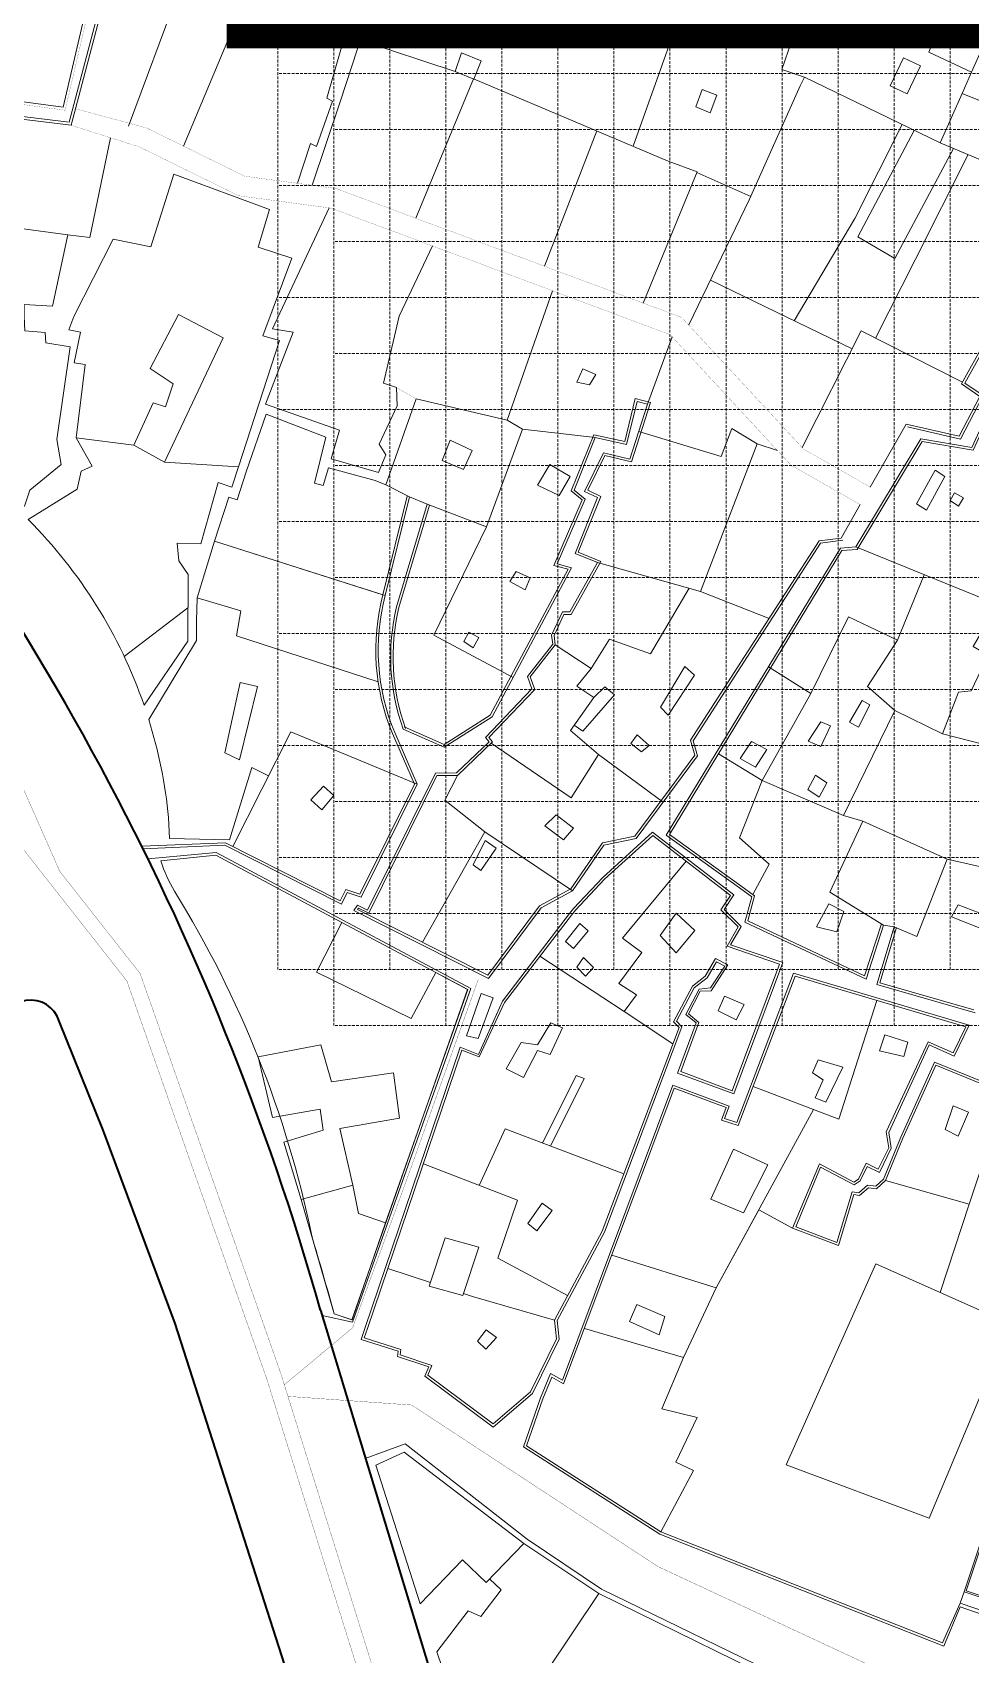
# Model space of a CAD drawing. Header units: millimetres. Extents: x 4203764 to 12476749, y 34048 to 3000914.
# Drawn here: x 11770686 to 11854375, y 2065318 to 2210146 of the extents above; entities that cross this region are included whole.
import ezdxf

# ---------------------------------------------------------------- set-up
doc = ezdxf.new("R2010")
doc.units = ezdxf.units.MM
doc.header["$MEASUREMENT"] = 0
doc.linetypes.add('DASHED', pattern=[0.75, 0.5, -0.25])
for name, color, linetype, lineweight in [('2', 240, 'Continuous', 25), ('4', 1, 'Continuous', 35), ('building property', 253, 'Continuous', 15), ('open space', 94, 'Continuous', 5), ('road netwrk', 1, 'Continuous', 35), ('streets', 254, 'Continuous', 9)]:
    doc.layers.add(name, color=color, linetype=linetype, lineweight=lineweight)

# ---------------------------------------------------------------- blocks, each defined once
blk = doc.blocks.new('GRID')
at = {"layer": 'building property', "color": 253, "linetype": 'DASHED', "lineweight": 15, "ltscale": 500}
for p, q in [((12611403, 2126471), (12611403, 2336721)), ((12621403, 2126471), (12621403, 2336721)), ((12631403, 2126471), (12631403, 2336721)), ((12641403, 2126471), (12641403, 2336721)), ((12651403, 2126471), (12651403, 2336721)), ((12661403, 2126471), (12661403, 2336721)), ((12671403, 2126471), (12671403, 2336721)), ((12616403, 2121471), (12616403, 2331721)), ((12626403, 2121471), (12626403, 2331721)), ((12636403, 2121471), (12636403, 2331721)), ((12646403, 2121471), (12646403, 2331721)), ((12656403, 2121471), (12656403, 2331721)), ((12666403, 2121471), (12666403, 2331721)), ((13056903, 2206471), (12611403, 2206471)), ((13061903, 2201471), (12616403, 2201471)), ((13056903, 2196471), (12611403, 2196471)), ((13061903, 2191471), (12616403, 2191471)), ((13056903, 2186471), (12611403, 2186471)), ((13061903, 2181471), (12616403, 2181471)), ((13056903, 2176471), (12611403, 2176471)), ((13061903, 2171471), (12616403, 2171471)), ((13056903, 2166471), (12611403, 2166471)), ((13061903, 2161471), (12616403, 2161471)), ((13056903, 2156471), (12611403, 2156471)), ((13061903, 2151471), (12616403, 2151471)), ((13056903, 2146471), (12611403, 2146471)), ((13061903, 2141471), (12616403, 2141471)), ((13056903, 2136471), (12611403, 2136471)), ((13061903, 2131471), (12616403, 2131471)), ((13056903, 2126471), (12611403, 2126471)), ((13061903, 2121471), (12616403, 2121471))]:
    blk.add_line(p, q, dxfattribs=at)

msp = doc.modelspace()

# ---------------------------------------------------------------- linework, layer by layer
at = {"layer": '2', "const_width": 23.31871}
for points in [[(11762736.41293, 2158787.71565), (11773126.06439, 2135238.18896), (11780297.18159, 2126115.00511), (11792861.28989, 2090350.50228), (11806033.43269, 2048202.10704), (11814888.92769, 2032877.92803)], [(11793157.20174, 2089403.63965), (11799241.64559, 2094486.42415), (11804127.21918, 2107869.7402), (11810455.07073, 2125595.61604)], [(11793480.62484, 2088368.74618), (11804517.09724, 2087595.4793), (11826504.95018, 2073164.73233), (11858280.66024, 2058344.21718)]]:
    msp.add_lwpolyline(points, dxfattribs=at)
at = {"layer": '4', "lineweight": 30, "const_width": 2852.91097}
msp.add_lwpolyline([(11789423.9766, 2210167.61517), (11908223.9766, 2210167.61517), (11908223.9766, 2378367.61517), (11789423.9766, 2378367.61517), (11789423.9766, 2210167.61517)], dxfattribs=at)
at = {"layer": '4', "const_width": 23.31871}
msp.add_lwpolyline([(11768918.53114, 2138423.69589), (11779107.04814, 2125461.73877), (11791589.86186, 2089928.64592), (11804799.37268, 2047660.68001), (11813729.25343, 2032207.77861)], dxfattribs=at)
at = {"layer": 'building property'}
for p, q in [((11843802.10689, 2181910.71685), (11831162.39453, 2188022.89612)), ((11833885.94976, 2133941.94684), (11835108.34357, 2133058.07954)), ((11835108.34357, 2133058.07954), (11834495.09358, 2130827.17888)), ((11834495.09358, 2130827.17888), (11844922.026, 2125920.57352)), ((11844922.026, 2125920.57352), (11846435.44767, 2130552.34658)), ((11847771.61399, 2130218.35958), (11846280.29261, 2125290.23419)), ((11838723.28987, 2125889.58131), (11833658.61144, 2112557.3601)), ((11853941.96423, 2121370.91819), (11838723.28987, 2125889.58131)), ((11846280.29261, 2125290.23419), (11854659.87357, 2122871.46987)), ((11852821.91142, 2119029.81878), (11853941.96423, 2121370.91819)), ((11846852.27204, 2111974.37931), (11850589.05557, 2120031.42194)), ((11850589.05557, 2120031.42194), (11852821.91142, 2119029.81878)), ((11851268.01286, 2117927.39488), (11848347.13489, 2111418.28879)), ((11857533.37792, 2115392.14163), (11851268.01286, 2117927.39488)), ((11827949.44012, 2115872.74566), (11818074.48771, 2089486.28153)), ((11832565.129, 2114152.8992), (11827949.44012, 2115872.74566)), ((11854265.6145, 2105527.63476), (11857533.37792, 2115392.14163)), ((11832146.23358, 2113028.67619), (11832565.129, 2114152.8992)), ((11833658.61144, 2112557.3601), (11832146.23358, 2113028.67619)), ((11847076.88585, 2110556.20153), (11846852.27204, 2111974.37931)), ((11846147.70963, 2108664.53364), (11847076.88585, 2110556.20153)), ((11848347.13489, 2111418.28879), (11846800.55484, 2107635.57916)), ((11838491.80608, 2103375.96795), (11840888.90454, 2109142.52342)), ((11840888.90454, 2109142.52342), (11843968.25661, 2107499.24489)), ((11844367.24393, 2107770.13299), (11845067.25213, 2109195.24806)), ((11845067.25213, 2109195.24806), (11846147.70963, 2108664.53364)), ((11843968.25661, 2107499.24489), (11844367.24393, 2107770.13299)), ((11846800.55484, 2107635.57916), (11845985.3811, 2106896.18574)), ((11854265.6145, 2105527.63476), (11846800.55484, 2107635.57916)), ((11843956.21342, 2106388.78761), (11842600.81552, 2101829.37191)), ((11844463.97876, 2106313.61173), (11843956.21342, 2106388.78761)), ((11845261.55478, 2106988.18181), (11844463.97876, 2106313.61173)), ((11845985.3811, 2106896.18574), (11845261.55478, 2106988.18181)), ((11799196.13505, 2095194.2399), (11802192.66591, 2103876.92316)), ((11842600.81552, 2101829.37191), (11838491.80608, 2103375.96795)), ((11817024.25712, 2090085.04359), (11816229.16474, 2088164.054)), ((11818074.48771, 2089486.28153), (11817024.25712, 2090085.04359)), ((11816229.16474, 2088164.054), (11814771.23208, 2083945.12469)), ((11814771.23208, 2083945.12469), (11826754.68868, 2076276.5564)), ((11826754.68868, 2076276.5564), (11851873.29551, 2066363.27089)), ((11851873.29551, 2066363.27089), (11853459.02544, 2069904.17313))]:
    msp.add_line(p, q, dxfattribs=at)
at = {"layer": 'building property', "lineweight": 35, "const_width": 14.26455}
for points in [[(11767088.35604, 2263972.86326), (11790549.79872, 2261761.59698), (11788018.52003, 2247396.82404), (11787964.83795, 2247165.6634), (11781614.01571, 2247826.18736), (11782013.8872, 2254622.61441), (11782039.91561, 2255364.43586), (11781318.57256, 2255426.4307), (11780817.47358, 2246909.48775), (11785296.29974, 2246580.67549), (11785177.81039, 2244815.01164), (11784948.37325, 2242219.03684), (11783565.82088, 2242371.91408), (11783106.33501, 2238965.71628), (11780746.60719, 2239128.08809), (11779195.74852, 2227198.8511), (11773601.40032, 2203201.44006), (11756922.58074, 2205426.76718), (11754491.84639, 2193659.52122), (11755361.95608, 2193482.61401), (11752830.23617, 2180795.70112)], [(11774536.65154, 2203332.05801), (11780850.95988, 2201624.03991), (11789614.28793, 2197310.79644), (11797787.51069, 2196209.53613), (11828605.49463, 2184700.5744), (11839481.25903, 2172946.70607), (11845428.48262, 2169551.97617)], [(11774141.23938, 2201853.28422), (11780212.57649, 2199932.0318)], [(11789082.88939, 2195566.1312), (11780212.57649, 2199932.0318)], [(11789082.88939, 2195566.1312), (11797346.98865, 2194452.62619), (11827574.91394, 2183164.02159), (11838348.27481, 2171520.82479), (11844536.16253, 2167988.72159)], [(11803170.20669, 2178435.96351), (11804907.98591, 2177429.22705)]]:
    msp.add_lwpolyline(points, dxfattribs=at)
at = {"layer": 'building property'}
for points in [[(11766401.87538, 2253083.09289), (11767313.23288, 2263703.21232), (11790267.49113, 2261516.40753), (11787824.96135, 2247655.27644), (11787793.1537, 2247431.96106), (11781874.57435, 2248047.52915), (11782282.81006, 2255591.5801), (11781086.80101, 2255694.36947), (11780556.48712, 2246680.87445), (11785033.30363, 2246352.20973), (11784931.43133, 2244834.16416), (11784724.46275, 2242492.41064), (11783353.18328, 2242644.04137), (11782892.38719, 2239228.13078), (11780531.54431, 2239390.57932), (11778952.29233, 2227242.94048), (11773411.68396, 2203476.05075), (11756727.13872, 2205702.14181), (11754199.70147, 2193466.75472), (11755071.44201, 2193289.51593), (11753407.44292, 2184950.91129)], [(11754486.35315, 2184735.61081), (11756364.87567, 2194149.23177), (11755742.46814, 2194275.77718), (11757648.71033, 2203857.59844), (11774141.23938, 2201853.28422), (11780792.23148, 2227145.51554), (11782174.34535, 2238039.07467), (11783962.12628, 2237916.05827), (11784416.37124, 2241283.4049), (11785844.01525, 2241125.54161), (11786162.65698, 2244730.82503), (11786282.59796, 2246207.47372), (11789012.03435, 2245832.45368)], [(11795636.32151, 2196499.38743), (11798134.26404, 2203960.09423), (11801745.68366, 2214980.39858)], [(11779260.06262, 2201774.96044), (11783672.5598, 2213710.43801), (11788975.34092, 2211493.58301)], [(11784167.00603, 2199991.9072), (11789964.36915, 2213859.36707)], [(11852757.21351, 2213741.94426), (11850657.23781, 2208371.69123), (11854470.19895, 2206605.36047), (11856841.39843, 2211919.5876)], [(11824017.04451, 2212314.92265), (11822691.92838, 2208877.83973), (11810814.57919, 2212319.86092)], [(11841519.07679, 2211240.5298), (11839250.49301, 2211839.87471), (11837542.68471, 2206851.98791), (11839575.43776, 2206155.99125), (11839190.02715, 2205380.42379), (11834657.34091, 2195250.28836), (11829229.63661, 2184026.0395)], [(11798939.27002, 2211226.73722), (11796948.40413, 2204273.25315), (11797439.21198, 2204010.33632), (11796031.68548, 2199969.06004), (11795478.42513, 2200228.38563), (11794332.26429, 2196675.09615)], [(11828097.91761, 2210681.406), (11824277.42007, 2199983.63941)], [(11854470.67199, 2206606.42064), (11853614.64301, 2204687.92645), (11857766.23008, 2203041.46394), (11861105.78716, 2210497.17995)], [(11808406.50803, 2206673.17879), (11799933.30553, 2209449.89791)], [(11851656.15002, 2200298.63882), (11861118.7394, 2196303.68248), (11866433.64351, 2208791.27033)], [(11808952.70198, 2208311.93291), (11808406.50803, 2206673.17879), (11810064.10385, 2205987.33594), (11810713.58993, 2207609.23744), (11808952.70198, 2208311.93291)], [(11804879.61911, 2193560.99155), (11810027.39737, 2206002.52353), (11827403.45324, 2198663.2744), (11829978.97455, 2197693.7222), (11825174.17497, 2185981.99913)], [(11839575.43776, 2206155.99125), (11850743.7696, 2200728.75007), (11851656.15002, 2200298.63882), (11853614.64301, 2204687.92645)], [(11830422.2244, 2205061.06451), (11829862.0543, 2203500.54593), (11831144.05528, 2202980.95409), (11831744.28184, 2204541.4885), (11830422.2244, 2205061.06451)], [(11848288.76602, 2201921.75693), (11844040.59414, 2193521.95816), (11838654.5133, 2184399.93607)], [(11849352.28876, 2201404.93898), (11844317.05315, 2191882.51484), (11847617.41646, 2189956.19901), (11852845.95148, 2199796.32336)], [(11766086.31042, 2193110.04447), (11773837.8917, 2192086.13548), (11775815.32853, 2191849.92318), (11777648.97294, 2200743.27476)], [(11821040.18653, 2201350.97292), (11816369.08909, 2189270.25435)], [(11854156.09471, 2199243.20151), (11849422.90811, 2189832.55057), (11845910.05579, 2182848.20159)], [(11789079.76379, 2171372.59711), (11792739.24213, 2182648.02389), (11791232.11728, 2183057.32503), (11793829.26435, 2189999.77279), (11790831.30543, 2190965.8644), (11791844.54214, 2194328.69874), (11783311.71921, 2197503.51727), (11781239.04262, 2191008.1328), (11777872.25797, 2191697.71347), (11774370.127, 2184791.92208), (11773915.55701, 2183588.88407), (11774962.53736, 2183399.21203), (11774392.58734, 2180642.73469), (11775391.9642, 2180500.56575), (11774585.58162, 2173942.2683), (11776004.33251, 2171410.57922), (11775027.17432, 2170985.84981), (11774687.87064, 2169373.20576), (11770312.21266, 2166655.67232)], [(11829961.70581, 2197651.62955), (11834769.29451, 2195500.49432)], [(11860777.94644, 2196466.17153), (11856240.14716, 2186948.91439), (11857686.53123, 2186142.08464), (11853570.85323, 2178764.00875), (11855213.99093, 2177654.93874), (11853375.35395, 2174097.07003), (11848635.7634, 2175170.80785), (11845428.48262, 2169551.97617)], [(11797166.24558, 2194476.97952), (11792102.98869, 2183692.71023), (11793956.10223, 2183377.51043), (11791472.91942, 2176967.63801), (11798087.63781, 2174629.2537), (11797321.46683, 2172066.36048)], [(11773837.8917, 2192086.13548), (11772478.98545, 2185707.68632), (11769942.52097, 2185844.86657), (11769942.93776, 2184790.17257), (11770013.48946, 2183492.30012), (11771821.84043, 2183350.449), (11771869.78196, 2182447.55912), (11774058.91963, 2182068.2508), (11772872.5203, 2173799.02748), (11773242.25262, 2171579.22502), (11770438.64847, 2169286.65793), (11769987.80256, 2167839.06479), (11768586.63073, 2167515.5774)], [(11801561.92109, 2170860.73482), (11802219.81607, 2172447.01685), (11801602.94928, 2173398.22822), (11803226.88996, 2176812.91408), (11803170.20669, 2178435.96351), (11801993.11591, 2178827.27291), (11803391.86553, 2184803.3907), (11806371.6663, 2191082.36453)], [(11817068.66, 2187087.57722), (11813041.62548, 2175535.55836), (11804907.98591, 2177429.22705), (11802220.87769, 2169760.55605)], [(11787696.52893, 2182881.25962), (11782479.31364, 2171766.39635), (11779739.50148, 2173304.00951), (11781450.01723, 2177065.94015), (11782562.95485, 2176724.44754), (11783246.9442, 2178776.31231), (11781191.99968, 2180143.2299), (11783706.46949, 2184962.90929), (11787696.52893, 2182881.25962)], [(11833885.94976, 2133941.94684), (11827522.3276, 2138543.24432), (11842897.007, 2163896.96611), (11844261.26586, 2163994.8209), (11850053.05429, 2173625.63472), (11854624.45152, 2172850.44759), (11857156.67162, 2178378.1913), (11855915.10467, 2178949.84447), (11859022.52235, 2184429.95744), (11860933.74155, 2183962.8378), (11858226.85355, 2177416.23799), (11859722.3519, 2176801.97769), (11862571.74405, 2183562.49485), (11875202.75385, 2180475.35927), (11872271.12341, 2167462.66135), (11865392.90669, 2169324.6306), (11863939.17677, 2163764.89682), (11862499.0668, 2163805.417), (11861655.26068, 2161716.47476), (11860082.21721, 2162336.93728), (11859311.0524, 2160216.52928), (11861114.74439, 2158994.09356), (11860694.72984, 2157481.7906)], [(11825556.59864, 2176951.18942), (11827744.76079, 2182980.46139)], [(11853664.47214, 2178931.8371), (11844607.76502, 2183505.92296), (11839347.72419, 2173091.02245)], [(11819782.40956, 2180121.80608), (11820934.91921, 2179618.813), (11820395.14222, 2178683.62784), (11819242.73205, 2178934.89484), (11819782.40956, 2180121.80608)], [(11799686.50369, 2131837.68966), (11799761.80726, 2131954.49459), (11800687.47234, 2131497.46196), (11806765.10501, 2143806.98209), (11808612.71876, 2143807.71222), (11811723.36296, 2146796.99019), (11811388.46592, 2147188.1578), (11815498.04362, 2151486.56281), (11815096.6101, 2152606.91769), (11817331.1774, 2155455.45365), (11817216.89081, 2156293.4672), (11818105.09122, 2158183.82983), (11818755.44361, 2158184.08684), (11821403.24804, 2162921.19276), (11819380.20486, 2163745.44371), (11821385.05717, 2168718.12718), (11820234.25691, 2169272.36546), (11821745.46828, 2172365.61698), (11824141.29698, 2171798.89275), (11825835.08748, 2177103.22975), (11824464.54844, 2177471.13439), (11823531.51131, 2173629.96308), (11820763.67911, 2174231.23725), (11818735.9037, 2169220.35498), (11819721.59355, 2168412.21324), (11817198.89952, 2162549.47068), (11818463.56522, 2162213.22143), (11811524.93589, 2149198.35752), (11807404.46049, 2146585.32299), (11803845.03811, 2148137.82079)], [(11797083.50312, 2171270.35594), (11796613.51024, 2169698.1983), (11795849.94128, 2169901.21395), (11796866.29783, 2174018.81515), (11791521.07787, 2176049.88797), (11789792.49552, 2171017.07146), (11789792.72482, 2171016.95708), (11788934.26952, 2168419.69391), (11788199.35087, 2168658.05123), (11786925.53405, 2164730.53706), (11802153.33742, 2159870.16434), (11804324.19721, 2168692.22329), (11802220.87769, 2169760.55605), (11801267.96196, 2170151.95589)], [(11813041.62548, 2175535.55836), (11814417.33002, 2174728.15705), (11811184.57651, 2166001.0718), (11805887.27622, 2168014.28777)], [(11774585.58162, 2173942.2683), (11779739.50148, 2173304.00951)], [(11814417.33002, 2174728.15705), (11820897.50442, 2173978.01402)], [(11824775.46631, 2174504.96653), (11832122.34935, 2172285.29054), (11833086.76658, 2174776.21307), (11835339.90711, 2173411.3222), (11830276.76105, 2160233.55845), (11821091.17426, 2162811.81592)], [(11807946.69744, 2173734.95387), (11809911.95294, 2172814.69674), (11809150.72317, 2171132.50594), (11807225.61504, 2171932.6458), (11807946.69744, 2173734.95387)], [(11837151.02363, 2172814.74146), (11835339.90711, 2173411.3222)], [(11782479.31364, 2171766.39635), (11789079.76379, 2171372.59711)], [(11789079.76379, 2171372.59711), (11788486.26963, 2169542.69766)], [(11801267.96196, 2170151.95589), (11797083.50312, 2171270.35594)], [(11797321.46683, 2172066.36048), (11801561.92109, 2170860.73482)], [(11816853.97445, 2171580.1247), (11818643.56771, 2170500.49254), (11817676.39628, 2168808.7052), (11815740.35059, 2169734.18695), (11816853.97445, 2171580.1247)], [(11851209.48206, 2171071.11622), (11852089.98501, 2170496.6891), (11850432.19512, 2167486.91051), (11849551.69594, 2168061.33949), (11851209.48206, 2171071.11622)], [(11788486.26963, 2169542.69766), (11787263.64018, 2169963.4268), (11785701.88518, 2164496.59656), (11783600.35955, 2164544.57082), (11783747.59388, 2162982.85543), (11784578.90536, 2161763.04717), (11784542.53486, 2155787.60223)], [(11802220.87769, 2169760.55605), (11804324.19721, 2168692.22329)], [(11804111.49956, 2168744.56218), (11801940.63976, 2159922.50323)], [(11852936.97278, 2169043.17801), (11853749.70847, 2168603.96475), (11853309.86451, 2167859.96272), (11852564.81968, 2168366.82398), (11852931.83185, 2169045.95624)], [(11844536.16253, 2167988.72159), (11842832.12521, 2165003.42048), (11840866.17441, 2164746.5517), (11829397.01023, 2146947.09503), (11829779.44498, 2145612.38856), (11824420.19041, 2138376.61448), (11821526.99082, 2137784.98602), (11818711.12874, 2133671.64117), (11815918.1845, 2132168.3806), (11811306.38385, 2125962.70024), (11799686.50369, 2131837.68966)], [(11806092.61011, 2167936.25151), (11803382.98211, 2158790.51373)], [(11811184.57651, 2166001.0718), (11806501.36191, 2156333.22845), (11813568.34497, 2152565.59966)], [(11786925.53405, 2164730.53706), (11785383.47177, 2159660.72005), (11789261.91951, 2158500.44699), (11788874.99874, 2156273.49825), (11801521.69906, 2152179.97007)], [(11786925.53405, 2164730.53706), (11801944.1874, 2159936.92032)], [(11844132.16227, 2164205.16595), (11861046.86782, 2157338.84441)], [(11813831.09695, 2162010.23083), (11815095.63382, 2161440.53271), (11814647.4233, 2160381.41516), (11813260.47212, 2161113.9791), (11813831.09695, 2162010.23083)], [(11836336.32959, 2153500.4748), (11840117.15455, 2151135.64906), (11843488.67073, 2157975.29872), (11847856.13155, 2155895.79705), (11850225.17842, 2161731.77924)], [(11785313.0833, 2155842.8727), (11785312.38823, 2157601.77055), (11785383.47177, 2159660.72005)], [(11820538.57103, 2153353.17974), (11822169.78993, 2155974.56066), (11825834.80396, 2154660.88045), (11829265.35848, 2160517.44409)], [(11830276.76105, 2160233.55845), (11836403.17485, 2157820.24338)], [(11778873.59324, 2154432.11684), (11784560.72011, 2158775.3247)], [(11856791.47206, 2159066.27121), (11854596.40031, 2155329.50842), (11855957.87708, 2154561.74057), (11854420.42126, 2151369.70061), (11853296.01992, 2151251.0548), (11851877.13684, 2147527.15878), (11863833.00712, 2144458.65436), (11865353.50881, 2149504.26169), (11864108.52818, 2149837.55132)], [(11784542.53486, 2155787.60223), (11780637.89747, 2150094.95105)], [(11781058.2688, 2148815.74789), (11781058.2688, 2148815.74789), (11785313.0833, 2155842.8727)], [(11817331.1774, 2155455.45365), (11820538.57103, 2153353.17974), (11819246.63209, 2151775.02958), (11820755.0189, 2150771.67351), (11818673.71811, 2147830.70414), (11821187.88252, 2145680.37244), (11818747.90524, 2141807.02058), (11811607.24247, 2146685.40031)], [(11840117.15455, 2151135.64906), (11835783.27467, 2143360.76437), (11843049.41386, 2140238.41723), (11847628.18947, 2149615.88408), (11845168.45847, 2151735.59839), (11847856.13155, 2155895.79705)], [(11828900.05343, 2153536.77385), (11829762.92427, 2152766.3995), (11827403.62734, 2149183.90185), (11826722.36593, 2149909.01243), (11828900.05343, 2153536.77385)], [(11789205.10104, 2152111.1661), (11790763.71409, 2151738.26068), (11789145.49222, 2145201.01528), (11787836.13509, 2145823.03282), (11789205.10104, 2152111.1661)], [(11821736.64817, 2151717.63418), (11822612.98793, 2151006.32871), (11819779.15351, 2147762.15138), (11819010.27822, 2148306.27835)], [(11820755.0189, 2150771.67351), (11821736.64817, 2151717.63418)], [(11844707.72076, 2150504.13948), (11845377.05965, 2150117.50972), (11844391.68068, 2148112.3041), (11843581.43293, 2148569.22309), (11844707.72076, 2150504.13948)], [(11847628.18947, 2149615.88408), (11851877.13684, 2147527.15878)], [(11841010.33302, 2148603.37859), (11841890.98149, 2148252.00386), (11841011.20867, 2146387.52981), (11839883.9618, 2146879.49506), (11841010.33302, 2148603.37859)], [(11780438.3216, 2137482.37293), (11787903.48323, 2137795.16249), (11798145.3771, 2132616.88034), (11798651.94144, 2133618.79141), (11799896.35041, 2133205.10202), (11804754.55386, 2143026.36786), (11802800.94292, 2147543.82165)], [(11793723.07037, 2147699.71465), (11788550.06278, 2137468.25309)], [(11793723.07037, 2147699.71465), (11804995.87381, 2143020.1891)], [(11824625.21803, 2147433.74816), (11825707.8579, 2146473.48271), (11825026.65611, 2145912.80972), (11824064.34604, 2146672.97705), (11824625.21803, 2147433.74816)], [(11834836.88997, 2146852.42242), (11836210.16477, 2146118.44383), (11835181.04559, 2144551.0598), (11833832.27117, 2145334.0164), (11834836.88997, 2146852.42242)], [(11821187.88252, 2145680.37244), (11826944.44975, 2141416.70848)], [(11835783.27467, 2143360.76437), (11831879.31012, 2145728.15658)], [(11782834.54928, 2140043.81002), (11782912.08388, 2138193.33824), (11788271.42847, 2138052.5068), (11790259.37764, 2144525.04807), (11791739.58131, 2143776.65989)], [(11808612.71876, 2143807.71222), (11807477.5493, 2141609.18291), (11811028.84202, 2138774.3328), (11805478.89466, 2128909.06775)], [(11840557.61674, 2143820.47774), (11841557.53945, 2143155.34492), (11840863.83655, 2141879.47537), (11839863.91384, 2142544.60819), (11840557.61674, 2143820.47774)], [(11835783.27467, 2143360.76437), (11833775.98357, 2138230.80461), (11836421.0205, 2135876.81495), (11834961.55832, 2133164.21447)], [(11817404.54241, 2140283.00548), (11818944.83114, 2139091.10261), (11818065.34145, 2138055.15263), (11816399.3313, 2139309.76909), (11817404.54241, 2140283.00548)], [(11844762.52565, 2139738.94383), (11841818.66691, 2133400.44459), (11846616.55092, 2130440.62375)], [(11843049.41386, 2140238.41723), (11844762.52565, 2139738.94383), (11852299.75483, 2136346.92156), (11849582.76331, 2129442.67758), (11847569.0188, 2130305.12738)], [(11800579.33113, 2094436.90956), (11800288.90602, 2093595.38), (11803557.79709, 2092554.99413), (11803493.10018, 2092077.07779), (11806329.7184, 2091135.15617), (11805949.42596, 2090250.63441), (11811778.70445, 2085911.11929), (11815130.59937, 2088761.9047), (11817437.21515, 2093520.03982), (11817258.45753, 2095180.00477), (11821509.95261, 2103133.78587), (11828375.95044, 2121301.98811), (11827872.49518, 2121821.14277), (11829562.05805, 2124987.75566), (11830703.00981, 2125874.67112), (11831621.39382, 2127455.6117), (11832726.80825, 2126892.2268), (11831225.88018, 2124590.07398), (11830262.6645, 2124536.12975), (11829226.41766, 2122523.19181), (11830133.21981, 2121761.88798), (11828521.30352, 2117374.16543), (11833103.11891, 2115635.18219), (11837342.09386, 2126973.22022), (11832650.16318, 2128555.96141), (11833645.9342, 2130282.57221), (11832112.24047, 2131812.96267), (11832956.94999, 2133101.79769), (11826017.13957, 2138444.15399), (11821721.48601, 2134539.72577), (11819129.08408, 2131770.13561), (11818764.33726, 2131344.33974), (11812789.44226, 2123521.3154)], [(11811068.92555, 2137995.59059), (11812060.2225, 2137327.94821), (11810698.3451, 2135323.30958), (11810004.42497, 2135817.87413), (11811068.92555, 2137995.59059)], [(11811028.84202, 2138774.3328), (11818861.81024, 2133503.98792)], [(11852299.75483, 2136346.92156), (11864738.09055, 2133518.8859)], [(11829003.15573, 2136145.47993), (11823313.96427, 2129270.11144), (11825053.26527, 2128007.94415), (11822999.4102, 2125244.63736), (11824580.54335, 2124219.19165), (11823474.62735, 2122719.11407), (11827826.50411, 2119848.09133)], [(11853268.40225, 2132253.2141), (11856383.85923, 2131063.1031), (11855986.67389, 2129871.604), (11852672.33465, 2131194.00652), (11853268.40225, 2132253.2141)], [(11798278.49042, 2130688.75027), (11796019.80752, 2126232.59024), (11804478.29593, 2122092.95976), (11806674.26901, 2126203.77225)], [(11798278.49042, 2130688.75027), (11809520.03197, 2124683.58158), (11802192.66591, 2103876.92316)], [(11819530.05206, 2130594.45155), (11820251.42333, 2129930.00809), (11818948.50635, 2128350.76413), (11818227.14602, 2128987.50987), (11819530.05206, 2130594.45155)], [(11828103.17287, 2131507.11958), (11829780.26727, 2129965.76043), (11828104.5657, 2127982.50079), (11826692.17966, 2129523.96454), (11828103.17287, 2131507.11958)], [(11823474.62735, 2122719.11407), (11815963.34903, 2127676.96164)], [(11819832.62226, 2127550.73532), (11820752.64506, 2126651.20189), (11820027.26867, 2125882.30447), (11819257.28569, 2126694.53169), (11819832.62226, 2127550.73532)], [(11812789.44226, 2123521.3154), (11810548.71917, 2118671.20982), (11808995.19719, 2119291.05546), (11800579.33113, 2094436.90956)], [(11832422.50702, 2124100.45707), (11834178.18056, 2123344.9678), (11833459.81456, 2121974.10604), (11831858.29621, 2122789.29351), (11832422.50702, 2124100.45707)], [(11846013.18779, 2123725.09628), (11842625.00054, 2113121.36642), (11834976.61236, 2116026.85576)], [(11816922.14088, 2121705.73271), (11817958.21044, 2121268.47616), (11816883.41359, 2118880.78618), (11815727.84837, 2119238.41988), (11814493.68078, 2116850.66506), (11812939.53713, 2117606.01941), (11814293.24379, 2119954.03179), (11815727.64397, 2119755.65955), (11816922.14088, 2121705.73271)], [(11846719.51711, 2120638.77112), (11848773.81827, 2119984.32866), (11848431.98326, 2118702.17292), (11846263.62703, 2119214.12356), (11846717.66733, 2120639.36041)], [(11790815.80694, 2118671.65928), (11796414.68815, 2119751.78122), (11797360.45469, 2116451.05833), (11802891.98109, 2117261.6763), (11803433.27265, 2113219.72993), (11798104.18342, 2112274.45515), (11799253.02607, 2107222.20973), (11794666.14807, 2105940.38063), (11793112.5072, 2111059.83449), (11796620.08041, 2112139.12999), (11796349.48976, 2114025.36266), (11792099.70531, 2113282.62148), (11790815.80694, 2118671.65928)], [(11840776.71989, 2118421.16291), (11842992.40038, 2117776.75674), (11841470.53603, 2114641.93106), (11840501.14096, 2115010.28014), (11841238.97863, 2116623.777), (11840269.47427, 2117268.67376), (11840776.71989, 2118421.16291)], [(11816174.95523, 2110986.75937), (11819178.51818, 2117004.47457), (11819896.56346, 2116735.90007), (11816907.80742, 2110709.80508)], [(11831686.58138, 2098053.43912), (11840374.39363, 2113976.33275)], [(11852812.98282, 2114302.01936), (11854188.82291, 2113742.89362), (11853272.58934, 2111605.60549), (11852100.5364, 2112190.25246), (11852812.98282, 2114302.01936)], [(11810549.04317, 2107208.08158), (11812850.31226, 2112243.18481), (11823440.09822, 2108241.16818)], [(11805559.18601, 2109143.65974), (11813963.72486, 2105883.51794), (11812191.87046, 2100704.65686), (11818429.36429, 2097370.56029)], [(11857954.98831, 2094857.35217), (11850686.37677, 2077506.19824), (11837915.50884, 2082245.90949), (11845926.15742, 2100190.19357), (11851655.96677, 2097649.80374), (11854265.6145, 2105527.63476), (11846800.55484, 2107635.57916), (11845985.3811, 2106896.18574), (11845261.55478, 2106988.18181), (11844463.97876, 2106313.61173), (11843956.21342, 2106388.78761), (11842600.81552, 2101829.37191), (11838491.80608, 2103375.96795), (11835485.59283, 2105016.21104), (11831686.58138, 2098053.43912), (11828760.37996, 2091828.01427), (11826839.12305, 2087253.12385), (11829977.69597, 2086470.77392), (11828073.89139, 2082496.10979), (11829656.46301, 2081738.08168), (11826754.68868, 2076276.5564), (11851873.29551, 2066363.27089), (11853459.02544, 2069904.17313), (11853800.23672, 2070927.60154), (11861395.94, 2093710.13803)], [(11794666.14807, 2105940.38063), (11797604.50902, 2095743.53513), (11799196.13505, 2095194.2399)], [(11799253.02607, 2107222.20973), (11799781.13886, 2104709.17916), (11802192.66591, 2103876.92316)], [(11838491.80608, 2103375.96795), (11835485.59283, 2105016.21104)], [(11854265.6145, 2105527.63476), (11851655.96677, 2097649.80374)], [(11807511.25661, 2102537.75413), (11810504.23592, 2101689.91757), (11809077.63373, 2097376.32926), (11806084.65442, 2098224.16768), (11807511.25661, 2102537.75413)], [(11831686.58138, 2098053.43912), (11822378.86502, 2100987.83545)], [(11802392.62639, 2099792.02151), (11806188.04553, 2098536.78916)], [(11809941.72767, 2097297.08208), (11809139.20309, 2097562.49529)], [(11817258.45753, 2095180.00477), (11809941.72767, 2097297.08208)], [(11831686.58138, 2098053.43912), (11828760.37996, 2091828.01427), (11826839.12305, 2087253.12385), (11829977.69597, 2086470.77392), (11828073.89139, 2082496.10979), (11829656.46301, 2081738.08168), (11826754.68868, 2076276.5564)], [(11819927.05995, 2094436.46549), (11828760.37996, 2091828.01427)], [(11892852.5168, 2094865.04535), (11894089.97026, 2094452.47806), (11882588.3775, 2059954.62483), (11853459.02544, 2069904.17313), (11853800.23672, 2070927.60154)], [(11803837.68767, 2083379.44395), (11814513.38028, 2075234.12323), (11811157.56533, 2071750.82505), (11809053.85141, 2073777.54635), (11805259.56197, 2069839.11657), (11801323.57605, 2082217.59564), (11803837.68767, 2083379.44395)], [(11814513.38028, 2075234.12323), (11821223.87407, 2070772.78405), (11814227.36236, 2060336.61592), (11812511.92904, 2061486.65961), (11809607.47068, 2057154.29842), (11806766.82449, 2065576.10644)], [(11806766.82449, 2065576.10644), (11809544.67109, 2069217.62382), (11810683.91761, 2068717.5159), (11812505.46163, 2071084.50906), (11811473.47044, 2072078.731)], [(11821223.87407, 2070772.78405), (11840329.07376, 2061373.10505), (11833090.41718, 2048176.54454), (11829002.78598, 2050096.21766)]]:
    msp.add_lwpolyline(points, dxfattribs=at)
for points in [[(11848727.47281, 2204663.35476), (11847218.12781, 2205367.84318), (11848390.85339, 2207880.37204), (11849900.19839, 2207175.88361)], [(11809605.72747, 2156595.25214), (11810510.83422, 2156119.98917), (11809993.90914, 2155189.92945), (11809166.01352, 2155757.84614), (11809605.72747, 2156595.25214)], [(11796662.29329, 2142858.51587), (11797570.07384, 2142003.01762), (11796512.37844, 2140734.50035), (11795506.73697, 2141632.33972), (11796662.29329, 2142858.51587)], [(11841736.19741, 2132357.54434), (11843065.89802, 2131646.8527), (11842443.34646, 2129835.94035), (11840630.01875, 2130287.88942)], [(11833239.40043, 2110427.2171), (11836281.77424, 2109041.65808), (11834133.19692, 2104746.14364), (11831219.43485, 2105991.83018)], [(11816151.02733, 2105606.93852), (11817062.91766, 2104963.75749), (11815689.00683, 2103158.7277), (11814879.65901, 2103804.41571), (11816151.02733, 2105606.93852)], [(11864683.08124, 2103569.5826), (11873888.81244, 2101139.70719), (11873890.14366, 2097771.01416), (11880363.23714, 2095861.61239), (11883826.66144, 2097501.80523), (11892852.5168, 2094865.04535), (11881763.49133, 2061604.64558), (11853800.23672, 2070927.60154)], [(11824603.53104, 2096572.14966), (11827106.86081, 2095501.92955), (11826581.85729, 2093851.91557), (11823953.09823, 2095050.7357), (11824603.53104, 2096572.14966)], [(11811151.33105, 2094321.89311), (11812072.75248, 2093632.34174), (11811126.31472, 2092585.10438), (11810382.08326, 2093293.97638)]]:
    msp.add_lwpolyline(points, close=True, dxfattribs=at)
msp.add_lwpolyline([(11795601.88419, 2102693.14285, 0.0885945943), (11783344.1495, 2133462.77221, -0.0468735293), (11782124.14597, 2136180.91626), (11787036.94888, 2136693.91897), (11798278.49042, 2130688.75027), (11796019.80752, 2126232.59024), (11804478.29593, 2122092.95976), (11806674.26901, 2126203.77225), (11809492.80746, 2124693.16908), (11799168.91054, 2095203.8274), (11797604.50902, 2095743.53513, 0.0057246434)], format="xyb", close=True, dxfattribs=at)
at = {"layer": 'building property', "ltscale": 20}
for points in [[(11864683.08124, 2103569.5826), (11873888.81244, 2101139.70719), (11873890.14366, 2097771.01416), (11880363.23714, 2095861.61239), (11883826.66144, 2097501.80523), (11892852.5168, 2094865.04535), (11881763.49133, 2061604.64558), (11853800.23672, 2070927.60154)], [(11864780.87505, 2103388.62415), (11873738.85018, 2101024.14457), (11873740.18005, 2097658.85177), (11880375.7037, 2095701.53713), (11883839.33102, 2097341.82612), (11892660.94676, 2094764.73159), (11881668.62942, 2061794.39796), (11853989.98911, 2071022.46345)]]:
    msp.add_lwpolyline(points, close=True, dxfattribs=at)
at = {"layer": 'building property'}
for centre, radius, start, end in [((11739238.3858, 2135781.58409), 43804.01854, 19.0721909795, 44.8152618835), ((11820844.74006, 2155017.06495), 19530.20791, 165.4449232635, 202.4879108461), ((11821777.70479, 2154375.47135), 18916.8482, 166.4689587739, 199.6612312728), ((11739238.3858, 2135781.58409), 43804.01854, 5.5838382986, 17.310890706)]:
    msp.add_arc(centre, radius, start, end, dxfattribs=at)
at = {"layer": 'open space'}
msp.add_lwpolyline([(11845926.15742, 2100190.19357), (11857954.88009, 2094857.09383), (11850686.37677, 2077506.19824), (11837915.50884, 2082245.90949), (11845926.15742, 2100190.19357)], dxfattribs=at)
at = {"layer": 'road netwrk'}
for points in [[(11767890.37116, 2121001.57694), (11767526.52513, 2115874.36251), (11765376.95456, 2060203.67072), (11794999.5926, 2058795.02605), (11783407.14563, 2094886.2456), (11776995.79012, 2112140.00427), (11773071.69581, 2121863.92777)], [(11796386.72362, 2096057.32197), (11808662.67799, 2055575.49391), (11818297.2954, 2031088.20401)]]:
    msp.add_lwpolyline(points, dxfattribs=at)
for centre, radius, start, end in [((11565557.73809, 2030972.06053), 239829.33894, 15.7464946002, 40.8035701718), ((11770536.47055, 2121099.66585), 2647.91681, 16.775811329, 182.122939471)]:
    msp.add_arc(centre, radius, start, end, dxfattribs=at)
at = {"layer": 'streets'}
for p, q in [((11833251.43824, 2133151.52578), (11826005.47956, 2138729.55898)), ((11827230.29194, 2138484.10021), (11833757.60438, 2133764.44441)), ((11833757.60438, 2133764.44441), (11834856.85796, 2132969.61521)), ((11832393.19954, 2131842.0483), (11833251.43824, 2133151.52578)), ((11834856.85796, 2132969.61521), (11834235.02146, 2130707.47828)), ((11833919.70483, 2130318.83079), (11832393.19954, 2131842.0483)), ((11834235.02146, 2130707.47828), (11845053.76933, 2125616.49619)), ((11845053.76933, 2125616.49619), (11846616.55092, 2130440.62375)), ((11846616.55092, 2130440.62375), (11847569.0188, 2130305.12738)), ((11832973.44885, 2128678.07627), (11833919.70483, 2130318.83079)), ((11847569.0188, 2130305.12738), (11846006.37521, 2125141.31518)), ((11837626.26549, 2127108.52953), (11832973.44885, 2128678.07627)), ((11833251.72345, 2115368.22268), (11837626.26549, 2127108.52953)), ((11833527.03101, 2112827.79844), (11838590.72761, 2126157.43507)), ((11838590.72761, 2126157.43507), (11854250.30295, 2121507.86154)), ((11846006.37521, 2125141.31518), (11854777.39048, 2122609.56344)), ((11854250.30295, 2121507.86154), (11852927.26494, 2118742.48882)), ((11850696.75978, 2119743.03752), (11847079.05508, 2111942.74599)), ((11852927.26494, 2118742.48882), (11850696.75978, 2119743.03752)), ((11848145.78031, 2111504.59986), (11851154.56235, 2118209.59804)), ((11851154.56235, 2118209.59804), (11857805.87575, 2115518.17244)), ((11817959.50384, 2089803.97755), (11827820.95796, 2116154.37343)), ((11827820.95796, 2116154.37343), (11832846.86639, 2114281.67555)), ((11828227.37342, 2117240.33988), (11833251.72345, 2115368.22268)), ((11832846.86639, 2114281.67555), (11832432.26285, 2113168.97102)), ((11832432.26285, 2113168.97102), (11833527.03101, 2112827.79844)), ((11847079.05508, 2111942.74599), (11847304.08812, 2110521.92125)), ((11847304.08812, 2110521.92125), (11846247.74353, 2108371.35704)), ((11846616.60186, 2107764.45198), (11848145.78031, 2111504.59986)), ((11840998.58122, 2108835.71478), (11838781.05372, 2103501.14237)), ((11843981.84469, 2107243.71338), (11840998.58122, 2108835.71478)), ((11845167.28603, 2108902.07146), (11844538.27452, 2107621.49535)), ((11846247.74353, 2108371.35704), (11845167.28603, 2108902.07146)), ((11844538.27452, 2107621.49535), (11843981.84469, 2107243.71338)), ((11845912.93359, 2107126.19825), (11846616.60186, 2107764.45198)), ((11842457.86921, 2102117.22044), (11843800.38116, 2106633.28917)), ((11843800.38116, 2106633.28917), (11844398.1206, 2106544.79241)), ((11844398.1206, 2106544.79241), (11845193.63504, 2107217.61886)), ((11845193.63504, 2107217.61886), (11845912.93359, 2107126.19825)), ((11838781.05372, 2103501.14237), (11842457.86921, 2102117.22044)), ((11816024.27162, 2088241.77945), (11816916.88986, 2090398.3972)), ((11816916.88986, 2090398.3972), (11817959.50384, 2089803.97755)), ((11814507.85594, 2083853.61343), (11816024.27162, 2088241.77945)), ((11800375.08902, 2082831.68898), (11803942.63898, 2084137.47688)), ((11803942.63898, 2084137.47688), (11814806.18349, 2075616.43888)), ((11826654.51624, 2076080.60627), (11814507.85594, 2083853.61343)), ((11814806.18349, 2075616.43888), (11821457.91112, 2071151.95167)), ((11851993.13742, 2066080.4901), (11826654.51624, 2076080.60627)), ((11821457.91112, 2071151.95167), (11840593.81418, 2061841.9131)), ((11853438.85729, 2069565.8413), (11851993.13742, 2066080.4901)), ((11867059.56313, 2064895.08148), (11853438.85729, 2069565.8413))]:
    msp.add_line(p, q, dxfattribs=at)
for points in [[(11753324.45599, 2180175.85226), (11756074.3616, 2193956.13369), (11755452.0956, 2194082.65032), (11757451.06016, 2204130.54525), (11773957.07446, 2202124.59218), (11780549.12736, 2227192.69095), (11781958.56556, 2238301.61523), (11783748.17846, 2238178.47277), (11784203.73365, 2241555.5322), (11785620.10475, 2241398.91542), (11785916.43066, 2244751.70562), (11786056.50493, 2246476.22455), (11788819.24461, 2246096.62869), (11789816.07085, 2251788.14087), (11800910.59374, 2251003.3642)], [(11800705.59613, 2244325.56602), (11798743.76419, 2244465.81136), (11797854.10834, 2237150.4386), (11797826.23854, 2236733.22384), (11814538.55126, 2234625.3485), (11813935.37964, 2232153.79638), (11816593.84518, 2231612.72749), (11813101.10544, 2219560.26826), (11812430.59046, 2217413.32015), (11813611.97446, 2217044.36122), (11811741.85832, 2213409.08262), (11811173.66073, 2212460.96238), (11822549.94284, 2209164.14897), (11823794.62536, 2212392.60339), (11831400.95979, 2236634.05005)], [(11848745.57809, 2174921.33646), (11853492.17456, 2173846.01148), (11855498.04257, 2177727.4819), (11853860.15894, 2178833.00557), (11858061.74944, 2186365.0947), (11856733.36155, 2187106.10318), (11861118.7394, 2196303.68248)], [(11858994.92511, 2184825.36356), (11855607.00003, 2178850.55937), (11856866.47984, 2178270.65859), (11854495.32462, 2173094.51363), (11849942.35104, 2173866.57659), (11844132.16227, 2164205.16595), (11842768.41371, 2164107.34776), (11827230.29194, 2138484.10021)], [(11799370.61355, 2131751.95523), (11799683.5802, 2132237.40433), (11800588.03801, 2131790.84246), (11806628.94093, 2144025.97088), (11808524.49431, 2144026.71995), (11811422.47411, 2146811.63093), (11811093.17119, 2147196.26447), (11815246.18223, 2151540.09849), (11814849.59617, 2152646.92467), (11817101.61689, 2155517.70955), (11816991.10861, 2156328.01844), (11817965.96776, 2158402.81745), (11818626.91142, 2158403.07864), (11821091.17426, 2162811.81592), (11819095.44521, 2163624.93825), (11821105.20191, 2168609.78621), (11819940.7525, 2169170.59808), (11821625.51185, 2172619.07956), (11823994.33399, 2172058.74363), (11825556.59864, 2176951.18942), (11824624.44442, 2177201.41495), (11823693.90672, 2173370.53338), (11820897.50442, 2173978.01402), (11818999.40234, 2169287.57048), (11819987.96306, 2168477.07499), (11817500.39365, 2162695.96211), (11818786.80882, 2162353.93011), (11811691.04135, 2149044.32046), (11807423.52282, 2146338.03727), (11803757.46664, 2147937.04507)], [(11802153.33742, 2159870.16434), (11804324.19721, 2168692.22329), (11805887.27622, 2168014.28777), (11803172.96312, 2158852.73652)], [(11811372.16674, 2125683.99266), (11816064.91985, 2131998.60339), (11818861.81024, 2133503.98792), (11821657.68533, 2137588.13625), (11824546.27384, 2138178.82178), (11830019.77744, 2145568.84869), (11829634.93861, 2146911.94544), (11840995.28031, 2164542.51614), (11842968.41054, 2164800.32298)], [(11803001.99079, 2147630.76649), (11804995.87381, 2143020.1891), (11800008.1582, 2132937.10358), (11798762.15738, 2133351.32216), (11798242.02178, 2132322.56909)], [(11826005.47956, 2138729.55898), (11821567.6122, 2134695.86903), (11818965.87013, 2131916.30034), (11818593.98837, 2131482.17532), (11812615.36446, 2123654.26866)], [(11780544.64826, 2137267.59323), (11787855.60523, 2137573.92163), (11798242.02178, 2132322.56909)], [(11796523.96077, 2095604.76157), (11799249.61445, 2095009.80029), (11809788.04638, 2124788.74684), (11787082.08789, 2136918.14303), (11780996.57188, 2136348.62677)], [(11799370.61355, 2131751.95523), (11811372.16674, 2125683.99266)], [(11799554.71339, 2131633.26697), (11799567.16415, 2131652.57962)], [(11828227.37342, 2117240.33988), (11829907.13105, 2121728.75285), (11828976.04979, 2122458.72308), (11830171.89489, 2124716.60622), (11831169.12026, 2124849.78872), (11832443.52537, 2126790.75404), (11831706.6536, 2127166.30769), (11830871.03893, 2125727.84934), (11829733.34136, 2124843.46351), (11828140.94488, 2121858.96185), (11828630.01211, 2121354.64389), (11821709.82836, 2103043.05964), (11817483.47206, 2095136.30864), (11817661.72555, 2093481.02504), (11815307.60549, 2088624.89711), (11811787.78178, 2085631.28832), (11805679.86675, 2090178.23005), (11806034.24104, 2091002.46882), (11803251.66796, 2091926.44431), (11803316.05402, 2092402.06441), (11800008.63881, 2093454.71131), (11800372.06448, 2094507.76568), (11808787.72593, 2119361.30734), (11808854.21466, 2119550.68827), (11810485.26809, 2118904.89239), (11812615.36446, 2123654.26866)], [(11811776.44625, 2123961.07574), (11810708.73428, 2124351.5567), (11809419.90017, 2120545.30898)], [(11809419.90017, 2120545.30898), (11810446.58479, 2120324.76781), (11811776.44625, 2123961.07574)]]:
    msp.add_lwpolyline(points, dxfattribs=at)
for centre, radius, start, end in [((11820844.74006, 2155017.06495), 19311.16533, 165.4449232635, 202.4879108461), ((11821777.70479, 2154375.47135), 19135.89078, 166.4689587739, 199.6612312728)]:
    msp.add_arc(centre, radius, start, end, dxfattribs=at)

# ---------------------------------------------------------------- block references
at = {"layer": '4', "lineweight": 35}
msp.add_blockref('GRID', (-818840.49034, 0), dxfattribs=at)

doc.saveas('drawing.dxf')
